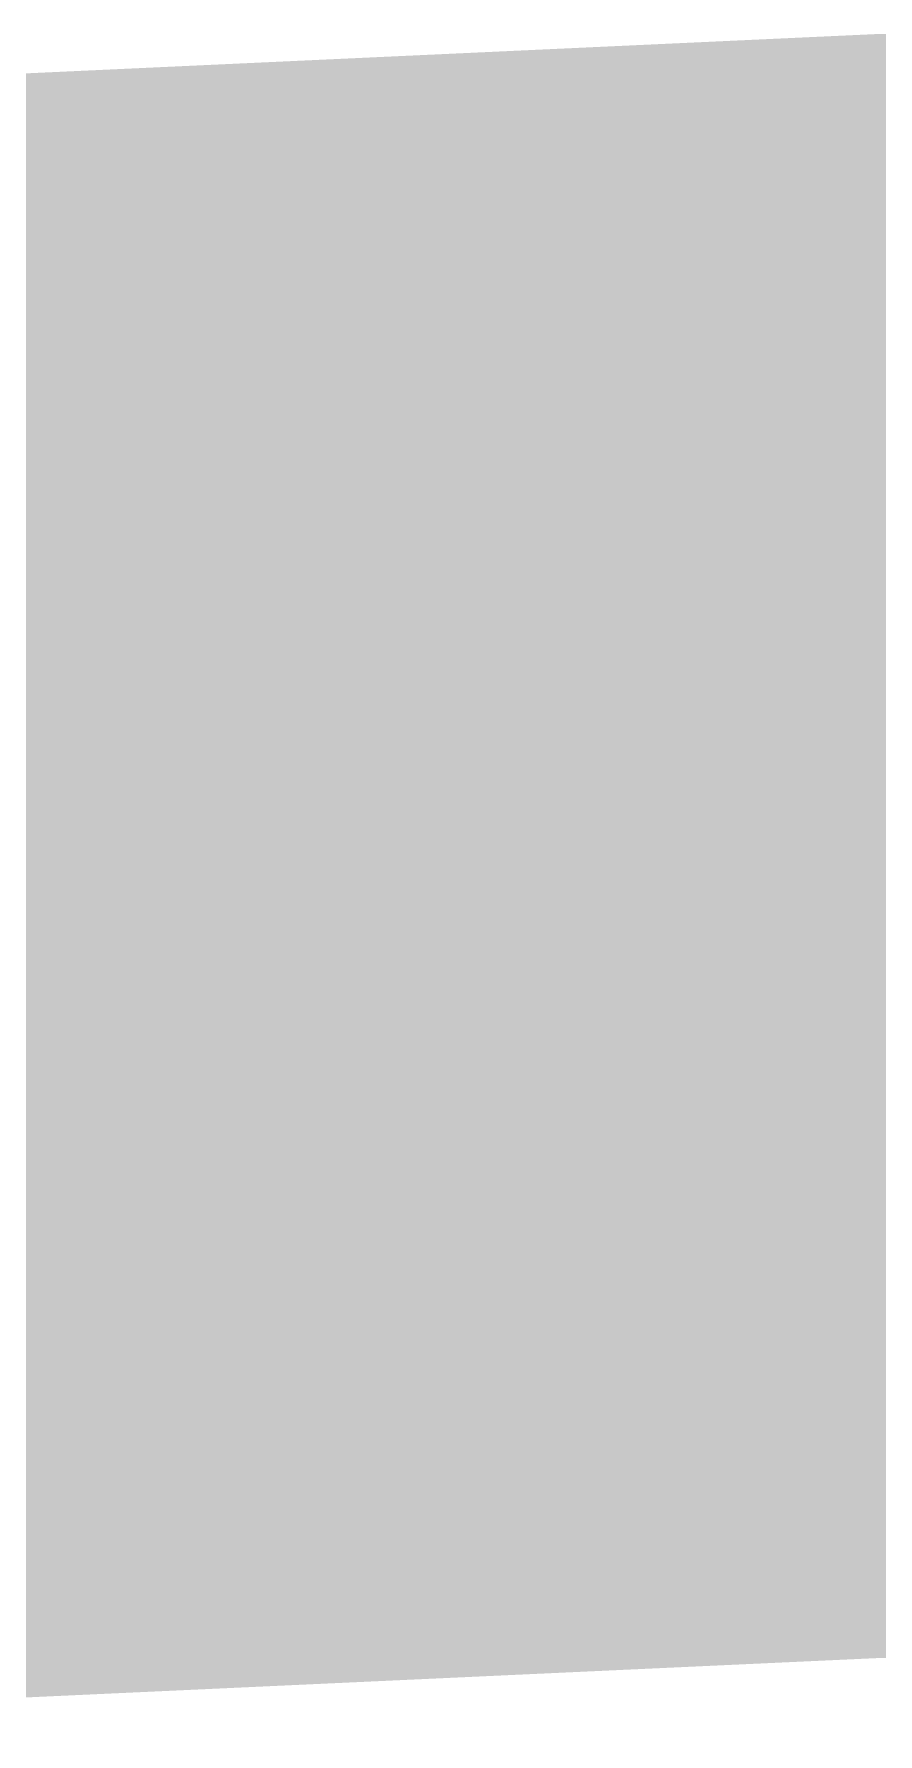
# Model space of a CAD drawing. Extents: x 43 to 178, y 42 to 123.
# Drawn here: x 45.1523 to 45.2183, y 65.1907 to 65.3237 of the extents above; entities that cross this region are included whole.
import ezdxf

# ---------------------------------------------------------------- set-up
doc = ezdxf.new("R2010")
doc.units = 0
doc.header["$MEASUREMENT"] = 0
doc.layers.add('MECHANICAL4', color=56, linetype='CONTINUOUS')

msp = doc.modelspace()

# ---------------------------------------------------------------- linework, layer by layer
at = {"layer": 'MECHANICAL4'}
for points, const_width in [([(43.218296, 63.260171, -0.414214), (45.218299, 65.260174)], 0.127), ([(43.218296, 63.260171, -0.414214), (45.218299, 65.260174)], 0.127), ([(43.218296, 63.260171, -0.414214), (45.218299, 65.260174)], 0.127), ([(43.218296, 63.260171, -0.414214), (45.218299, 65.260174)], 0.127), ([(43.218296, 63.260171, -0.414214), (45.218299, 65.260174)], 0.127), ([(43.218296, 63.260171, -0.414214), (45.218299, 65.260174)], 0.127), ([(43.218296, 63.260171, -0.414214), (45.218299, 65.260174)], 0.127), ([(43.218296, 63.260171, -0.414214), (45.218299, 65.260174)], 0.127), ([(43.218296, 63.260171, -0.414214), (45.218299, 65.260174)], 0.127), ([(45.186549, 65.260174, -1), (45.250049, 65.260174)], 0.0635), ([(45.186549, 65.260174, -1), (45.250049, 65.260174)], 0.0635), ([(45.186549, 65.260174, -1), (45.250049, 65.260174)], 0.0635), ([(45.186549, 65.260174, -1), (45.250049, 65.260174)], 0.0635), ([(45.186549, 65.260174, -1), (45.250049, 65.260174)], 0.0635), ([(45.186549, 65.260174, -1), (45.250049, 65.260174)], 0.0635), ([(45.186549, 65.260174, -1), (45.250049, 65.260174)], 0.0635), ([(45.186549, 65.260174, -1), (45.250049, 65.260174)], 0.0635), ([(45.186549, 65.260174, -1), (45.250049, 65.260174)], 0.0635), ([(45.186549, 65.260174, -1), (45.250049, 65.260174)], 0.0635), ([(45.186549, 65.260174, -1), (45.250049, 65.260174)], 0.0635), ([(45.186549, 65.260174, -1), (45.250049, 65.260174)], 0.0635), ([(45.186549, 65.260174, -1), (45.250049, 65.260174)], 0.0635), ([(45.186549, 65.260174, -1), (45.250049, 65.260174)], 0.0635), ([(45.186549, 65.260174, -1), (45.250049, 65.260174)], 0.0635), ([(45.186549, 65.260174, -1), (45.250049, 65.260174)], 0.0635), ([(45.186549, 65.260174, -1), (45.250049, 65.260174)], 0.0635), ([(45.186549, 65.260174, -1), (45.250049, 65.260174)], 0.0635), ([(45.186549, 65.260174, -1), (45.250049, 65.260174)], 0.0635), ([(45.186549, 65.260174, -1), (45.250049, 65.260174)], 0.0635), ([(45.186549, 65.260174, -1), (45.250049, 65.260174)], 0.0635), ([(45.186549, 65.260174, -1), (45.250049, 65.260174)], 0.0635), ([(45.186549, 65.260174, -1), (45.250049, 65.260174)], 0.0635), ([(45.186549, 65.260174, -1), (45.250049, 65.260174)], 0.0635), ([(45.186549, 65.260174, -1), (45.250049, 65.260174)], 0.0635), ([(45.186549, 65.260174, -1), (45.250049, 65.260174)], 0.0635), ([(45.186549, 65.260174, -1), (45.250049, 65.260174)], 0.0635), ([(45.186549, 65.260174, -1), (45.250049, 65.260174)], 0.0635), ([(45.186549, 65.260174, -1), (45.250049, 65.260174)], 0.0635), ([(45.186549, 65.260174, -1), (45.250049, 65.260174)], 0.0635), ([(45.186549, 65.260174, -1), (45.250049, 65.260174)], 0.0635), ([(45.186549, 65.260174, -1), (45.250049, 65.260174)], 0.0635), ([(45.186549, 65.260174, -1), (45.250049, 65.260174)], 0.0635), ([(45.186549, 65.260174, -1), (45.250049, 65.260174)], 0.0635), ([(45.186549, 65.260174, -1), (45.250049, 65.260174)], 0.0635), ([(45.186549, 65.260174, -1), (45.250049, 65.260174)], 0.0635), ([(45.186549, 65.260174, -1), (45.250049, 65.260174)], 0.0635), ([(45.186549, 65.260174, -1), (45.250049, 65.260174)], 0.0635), ([(45.186549, 65.260174, -1), (45.250049, 65.260174)], 0.0635), ([(45.186549, 65.260174, -1), (45.250049, 65.260174)], 0.0635), ([(45.186549, 65.260174, -1), (45.250049, 65.260174)], 0.0635), ([(45.186549, 65.260174, -1), (45.250049, 65.260174)], 0.0635), ([(45.186549, 65.260174, -1), (45.250049, 65.260174)], 0.0635), ([(45.186549, 65.260174, -1), (45.250049, 65.260174)], 0.0635), ([(45.186549, 65.260174, -1), (45.250049, 65.260174)], 0.0635), ([(45.186549, 65.260174, -1), (45.250049, 65.260174)], 0.0635), ([(45.186549, 65.260174, -1), (45.250049, 65.260174)], 0.0635), ([(45.186549, 65.260174, -1), (45.250049, 65.260174)], 0.0635), ([(45.186549, 65.260174, -1), (45.250049, 65.260174)], 0.0635), ([(45.186549, 65.260174, -1), (45.250049, 65.260174)], 0.0635), ([(45.186549, 65.260174, -1), (45.250049, 65.260174)], 0.0635), ([(45.186549, 65.260174, -1), (45.250049, 65.260174)], 0.0635), ([(45.186549, 65.260174, -1), (45.250049, 65.260174)], 0.0635), ([(45.186549, 65.260174, -1), (45.250049, 65.260174)], 0.0635), ([(45.170674, 65.260174, -1), (45.202424, 65.260174)], 0.03175), ([(45.170674, 65.260174, -1), (45.202424, 65.260174)], 0.03175), ([(45.250049, 65.260174, -1), (45.186549, 65.260174)], 0.0635), ([(45.170674, 65.260174, -1), (45.202424, 65.260174)], 0.03175), ([(45.170674, 65.260174, -1), (45.202424, 65.260174)], 0.03175), ([(45.250049, 65.260174, -1), (45.186549, 65.260174)], 0.0635), ([(45.170674, 65.260174, -1), (45.202424, 65.260174)], 0.03175), ([(45.170674, 65.260174, -1), (45.202424, 65.260174)], 0.03175), ([(45.250049, 65.260174, -1), (45.186549, 65.260174)], 0.0635), ([(45.250049, 65.260174, -1), (45.186549, 65.260174)], 0.0635), ([(45.170674, 65.260174, -1), (45.202424, 65.260174)], 0.03175), ([(45.170674, 65.260174, -1), (45.202424, 65.260174)], 0.03175), ([(45.250049, 65.260174, -1), (45.186549, 65.260174)], 0.0635), ([(45.170674, 65.260174, -1), (45.202424, 65.260174)], 0.03175), ([(45.170674, 65.260174, -1), (45.202424, 65.260174)], 0.03175), ([(45.250049, 65.260174, -1), (45.186549, 65.260174)], 0.0635), ([(45.170674, 65.260174, -1), (45.202424, 65.260174)], 0.03175), ([(45.170674, 65.260174, -1), (45.202424, 65.260174)], 0.03175), ([(45.250049, 65.260174, -1), (45.186549, 65.260174)], 0.0635), ([(45.170674, 65.260174, -1), (45.202424, 65.260174)], 0.03175), ([(45.170674, 65.260174, -1), (45.202424, 65.260174)], 0.03175), ([(45.250049, 65.260174, -1), (45.186549, 65.260174)], 0.0635), ([(45.250049, 65.260174, -1), (45.186549, 65.260174)], 0.0635), ([(45.170674, 65.260174, -1), (45.202424, 65.260174)], 0.03175), ([(45.170674, 65.260174, -1), (45.202424, 65.260174)], 0.03175), ([(45.250049, 65.260174, -1), (45.186549, 65.260174)], 0.0635), ([(45.170674, 65.260174, -1), (45.202424, 65.260174)], 0.03175), ([(45.170674, 65.260174, -1), (45.202424, 65.260174)], 0.03175), ([(45.250049, 65.260174, -1), (45.186549, 65.260174)], 0.0635), ([(45.170674, 65.260174, -1), (45.202424, 65.260174)], 0.03175), ([(45.170674, 65.260174, -1), (45.202424, 65.260174)], 0.03175), ([(45.250049, 65.260174, -1), (45.186549, 65.260174)], 0.0635), ([(45.170674, 65.260174, -1), (45.202424, 65.260174)], 0.03175), ([(45.170674, 65.260174, -1), (45.202424, 65.260174)], 0.03175), ([(45.250049, 65.260174, -1), (45.186549, 65.260174)], 0.0635), ([(45.250049, 65.260174, -1), (45.186549, 65.260174)], 0.0635), ([(45.170674, 65.260174, -1), (45.202424, 65.260174)], 0.03175), ([(45.170674, 65.260174, -1), (45.202424, 65.260174)], 0.03175), ([(45.250049, 65.260174, -1), (45.186549, 65.260174)], 0.0635), ([(45.250049, 65.260174, -1), (45.186549, 65.260174)], 0.0635), ([(45.250049, 65.260174, -1), (45.186549, 65.260174)], 0.0635), ([(45.250049, 65.260174, -1), (45.186549, 65.260174)], 0.0635), ([(45.170674, 65.260174, -1), (45.202424, 65.260174)], 0.03175), ([(45.170674, 65.260174, -1), (45.202424, 65.260174)], 0.03175), ([(45.250049, 65.260174, -1), (45.186549, 65.260174)], 0.0635), ([(45.170674, 65.260174, -1), (45.202424, 65.260174)], 0.03175), ([(45.170674, 65.260174, -1), (45.202424, 65.260174)], 0.03175), ([(45.250049, 65.260174, -1), (45.186549, 65.260174)], 0.0635), ([(45.170674, 65.260174, -1), (45.202424, 65.260174)], 0.03175), ([(45.170674, 65.260174, -1), (45.202424, 65.260174)], 0.03175), ([(45.250049, 65.260174, -1), (45.186549, 65.260174)], 0.0635), ([(45.250049, 65.260174, -1), (45.186549, 65.260174)], 0.0635), ([(45.170674, 65.260174, -1), (45.202424, 65.260174)], 0.03175), ([(45.170674, 65.260174, -1), (45.202424, 65.260174)], 0.03175), ([(45.250049, 65.260174, -1), (45.186549, 65.260174)], 0.0635), ([(45.170674, 65.260174, -1), (45.202424, 65.260174)], 0.03175), ([(45.170674, 65.260174, -1), (45.202424, 65.260174)], 0.03175), ([(45.250049, 65.260174, -1), (45.186549, 65.260174)], 0.0635), ([(45.170674, 65.260174, -1), (45.202424, 65.260174)], 0.03175), ([(45.170674, 65.260174, -1), (45.202424, 65.260174)], 0.03175), ([(45.250049, 65.260174, -1), (45.186549, 65.260174)], 0.0635), ([(45.170674, 65.260174, -1), (45.202424, 65.260174)], 0.03175), ([(45.170674, 65.260174, -1), (45.202424, 65.260174)], 0.03175), ([(45.250049, 65.260174, -1), (45.186549, 65.260174)], 0.0635), ([(45.250049, 65.260174, -1), (45.186549, 65.260174)], 0.0635), ([(45.170674, 65.260174, -1), (45.202424, 65.260174)], 0.03175), ([(45.170674, 65.260174, -1), (45.202424, 65.260174)], 0.03175), ([(45.250049, 65.260174, -1), (45.186549, 65.260174)], 0.0635), ([(45.170674, 65.260174, -1), (45.202424, 65.260174)], 0.03175), ([(45.170674, 65.260174, -1), (45.202424, 65.260174)], 0.03175), ([(45.250049, 65.260174, -1), (45.186549, 65.260174)], 0.0635), ([(45.170674, 65.260174, -1), (45.202424, 65.260174)], 0.03175), ([(45.170674, 65.260174, -1), (45.202424, 65.260174)], 0.03175), ([(45.250049, 65.260174, -1), (45.186549, 65.260174)], 0.0635), ([(45.170674, 65.260174, -1), (45.202424, 65.260174)], 0.03175), ([(45.170674, 65.260174, -1), (45.202424, 65.260174)], 0.03175), ([(45.250049, 65.260174, -1), (45.186549, 65.260174)], 0.0635), ([(45.250049, 65.260174, -1), (45.186549, 65.260174)], 0.0635), ([(45.170674, 65.260174, -1), (45.202424, 65.260174)], 0.03175), ([(45.170674, 65.260174, -1), (45.202424, 65.260174)], 0.03175), ([(45.250049, 65.260174, -1), (45.186549, 65.260174)], 0.0635), ([(45.250049, 65.260174, -1), (45.186549, 65.260174)], 0.0635), ([(45.250049, 65.260174, -1), (45.186549, 65.260174)], 0.0635), ([(45.250049, 65.260174, -1), (45.186549, 65.260174)], 0.0635), ([(45.170674, 65.260174, -1), (45.202424, 65.260174)], 0.03175), ([(45.170674, 65.260174, -1), (45.202424, 65.260174)], 0.03175), ([(45.250049, 65.260174, -1), (45.186549, 65.260174)], 0.0635), ([(45.170674, 65.260174, -1), (45.202424, 65.260174)], 0.03175), ([(45.170674, 65.260174, -1), (45.202424, 65.260174)], 0.03175), ([(45.250049, 65.260174, -1), (45.186549, 65.260174)], 0.0635), ([(45.170674, 65.260174, -1), (45.202424, 65.260174)], 0.03175), ([(45.170674, 65.260174, -1), (45.202424, 65.260174)], 0.03175), ([(45.250049, 65.260174, -1), (45.186549, 65.260174)], 0.0635), ([(45.250049, 65.260174, -1), (45.186549, 65.260174)], 0.0635), ([(45.170674, 65.260174, -1), (45.202424, 65.260174)], 0.03175), ([(45.170674, 65.260174, -1), (45.202424, 65.260174)], 0.03175), ([(45.250049, 65.260174, -1), (45.186549, 65.260174)], 0.0635), ([(45.170674, 65.260174, -1), (45.202424, 65.260174)], 0.03175), ([(45.170674, 65.260174, -1), (45.202424, 65.260174)], 0.03175), ([(45.250049, 65.260174, -1), (45.186549, 65.260174)], 0.0635), ([(45.170674, 65.260174, -1), (45.202424, 65.260174)], 0.03175), ([(45.170674, 65.260174, -1), (45.202424, 65.260174)], 0.03175), ([(45.250049, 65.260174, -1), (45.186549, 65.260174)], 0.0635), ([(45.170674, 65.260174, -1), (45.202424, 65.260174)], 0.03175), ([(45.170674, 65.260174, -1), (45.202424, 65.260174)], 0.03175), ([(45.250049, 65.260174, -1), (45.186549, 65.260174)], 0.0635), ([(45.250049, 65.260174, -1), (45.186549, 65.260174)], 0.0635), ([(45.170674, 65.260174, -1), (45.202424, 65.260174)], 0.03175), ([(45.170674, 65.260174, -1), (45.202424, 65.260174)], 0.03175), ([(45.250049, 65.260174, -1), (45.186549, 65.260174)], 0.0635), ([(45.170674, 65.260174, -1), (45.202424, 65.260174)], 0.03175), ([(45.170674, 65.260174, -1), (45.202424, 65.260174)], 0.03175), ([(45.250049, 65.260174, -1), (45.186549, 65.260174)], 0.0635), ([(45.170674, 65.260174, -1), (45.202424, 65.260174)], 0.03175), ([(45.170674, 65.260174, -1), (45.202424, 65.260174)], 0.03175), ([(45.250049, 65.260174, -1), (45.186549, 65.260174)], 0.0635), ([(45.170674, 65.260174, -1), (45.202424, 65.260174)], 0.03175), ([(45.170674, 65.260174, -1), (45.202424, 65.260174)], 0.03175), ([(45.250049, 65.260174, -1), (45.186549, 65.260174)], 0.0635), ([(45.250049, 65.260174, -1), (45.186549, 65.260174)], 0.0635), ([(45.170674, 65.260174, -1), (45.202424, 65.260174)], 0.03175), ([(45.170674, 65.260174, -1), (45.202424, 65.260174)], 0.03175), ([(45.250049, 65.260174, -1), (45.186549, 65.260174)], 0.0635), ([(45.250049, 65.260174, -1), (45.186549, 65.260174)], 0.0635), ([(45.250049, 65.260174, -1), (45.186549, 65.260174)], 0.0635), ([(45.250049, 65.260174, -1), (45.186549, 65.260174)], 0.0635), ([(45.202424, 65.260174, -1), (45.170674, 65.260174)], 0.03175), ([(45.202424, 65.260174, -1), (45.170674, 65.260174)], 0.03175), ([(45.202424, 65.260174, -1), (45.170674, 65.260174)], 0.03175), ([(45.202424, 65.260174, -1), (45.170674, 65.260174)], 0.03175), ([(45.202424, 65.260174, -1), (45.170674, 65.260174)], 0.03175), ([(45.202424, 65.260174, -1), (45.170674, 65.260174)], 0.03175), ([(45.202424, 65.260174, -1), (45.170674, 65.260174)], 0.03175), ([(45.202424, 65.260174, -1), (45.170674, 65.260174)], 0.03175), ([(45.202424, 65.260174, -1), (45.170674, 65.260174)], 0.03175), ([(45.202424, 65.260174, -1), (45.170674, 65.260174)], 0.03175), ([(45.202424, 65.260174, -1), (45.170674, 65.260174)], 0.03175), ([(45.202424, 65.260174, -1), (45.170674, 65.260174)], 0.03175), ([(45.202424, 65.260174, -1), (45.170674, 65.260174)], 0.03175), ([(45.202424, 65.260174, -1), (45.170674, 65.260174)], 0.03175), ([(45.202424, 65.260174, -1), (45.170674, 65.260174)], 0.03175), ([(45.202424, 65.260174, -1), (45.170674, 65.260174)], 0.03175), ([(45.202424, 65.260174, -1), (45.170674, 65.260174)], 0.03175), ([(45.202424, 65.260174, -1), (45.170674, 65.260174)], 0.03175), ([(45.202424, 65.260174, -1), (45.170674, 65.260174)], 0.03175), ([(45.202424, 65.260174, -1), (45.170674, 65.260174)], 0.03175), ([(45.202424, 65.260174, -1), (45.170674, 65.260174)], 0.03175), ([(45.202424, 65.260174, -1), (45.170674, 65.260174)], 0.03175), ([(45.202424, 65.260174, -1), (45.170674, 65.260174)], 0.03175), ([(45.202424, 65.260174, -1), (45.170674, 65.260174)], 0.03175), ([(45.202424, 65.260174, -1), (45.170674, 65.260174)], 0.03175), ([(45.202424, 65.260174, -1), (45.170674, 65.260174)], 0.03175), ([(45.202424, 65.260174, -1), (45.170674, 65.260174)], 0.03175), ([(45.202424, 65.260174, -1), (45.170674, 65.260174)], 0.03175), ([(45.202424, 65.260174, -1), (45.170674, 65.260174)], 0.03175), ([(45.202424, 65.260174, -1), (45.170674, 65.260174)], 0.03175), ([(45.202424, 65.260174, -1), (45.170674, 65.260174)], 0.03175), ([(45.202424, 65.260174, -1), (45.170674, 65.260174)], 0.03175), ([(45.202424, 65.260174, -1), (45.170674, 65.260174)], 0.03175), ([(45.202424, 65.260174, -1), (45.170674, 65.260174)], 0.03175), ([(45.202424, 65.260174, -1), (45.170674, 65.260174)], 0.03175), ([(45.202424, 65.260174, -1), (45.170674, 65.260174)], 0.03175), ([(45.202424, 65.260174, -1), (45.170674, 65.260174)], 0.03175), ([(45.202424, 65.260174, -1), (45.170674, 65.260174)], 0.03175), ([(45.202424, 65.260174, -1), (45.170674, 65.260174)], 0.03175), ([(45.202424, 65.260174, -1), (45.170674, 65.260174)], 0.03175), ([(45.202424, 65.260174, -1), (45.170674, 65.260174)], 0.03175), ([(45.202424, 65.260174, -1), (45.170674, 65.260174)], 0.03175), ([(45.202424, 65.260174, -1), (45.170674, 65.260174)], 0.03175), ([(45.202424, 65.260174, -1), (45.170674, 65.260174)], 0.03175), ([(45.202424, 65.260174, -1), (45.170674, 65.260174)], 0.03175), ([(45.202424, 65.260174, -1), (45.170674, 65.260174)], 0.03175), ([(45.202424, 65.260174, -1), (45.170674, 65.260174)], 0.03175), ([(45.202424, 65.260174, -1), (45.170674, 65.260174)], 0.03175), ([(45.202424, 65.260174, -1), (45.170674, 65.260174)], 0.03175), ([(45.202424, 65.260174, -1), (45.170674, 65.260174)], 0.03175), ([(45.202424, 65.260174, -1), (45.170674, 65.260174)], 0.03175), ([(45.202424, 65.260174, -1), (45.170674, 65.260174)], 0.03175), ([(45.202424, 65.260174, -1), (45.170674, 65.260174)], 0.03175), ([(45.202424, 65.260174, -1), (45.170674, 65.260174)], 0.03175), ([(45.202424, 65.260174, -1), (45.170674, 65.260174)], 0.03175), ([(45.202424, 65.260174, -1), (45.170674, 65.260174)], 0.03175), ([(45.202424, 65.260174, -1), (45.170674, 65.260174)], 0.03175), ([(45.202424, 65.260174, -1), (45.170674, 65.260174)], 0.03175), ([(45.202424, 65.260174, -1), (45.170674, 65.260174)], 0.03175), ([(45.202424, 65.260174, -1), (45.170674, 65.260174)], 0.03175), ([(45.202424, 65.260174, -1), (45.170674, 65.260174)], 0.03175), ([(45.202424, 65.260174, -1), (45.170674, 65.260174)], 0.03175), ([(45.202424, 65.260174, -1), (45.170674, 65.260174)], 0.03175), ([(45.202424, 65.260174, -1), (45.170674, 65.260174)], 0.03175), ([(45.202424, 65.260174, -1), (45.170674, 65.260174)], 0.03175), ([(45.202424, 65.260174, -1), (45.170674, 65.260174)], 0.03175), ([(45.202424, 65.260174, -1), (45.170674, 65.260174)], 0.03175), ([(45.202424, 65.260174, -1), (45.170674, 65.260174)], 0.03175), ([(45.202424, 65.260174, -1), (45.170674, 65.260174)], 0.03175), ([(45.202424, 65.260174, -1), (45.170674, 65.260174)], 0.03175), ([(45.202424, 65.260174, -1), (45.170674, 65.260174)], 0.03175), ([(45.202424, 65.260174, -1), (45.170674, 65.260174)], 0.03175)]:
    msp.add_lwpolyline(points, format="xyb", dxfattribs=dict(at, const_width=const_width))
at = {"layer": 'MECHANICAL4', "const_width": 0.127}
msp.add_lwpolyline([(45.218299, 65.260174), (71.218356, 65.260174)], dxfattribs=at)
msp.add_lwpolyline([(45.218299, 65.260174), (71.218356, 65.260174)], dxfattribs=at)
msp.add_lwpolyline([(45.218299, 65.260174), (71.218356, 65.260174)], dxfattribs=at)
msp.add_lwpolyline([(45.218299, 65.260174), (71.218356, 65.260174)], dxfattribs=at)
msp.add_lwpolyline([(45.218299, 65.260174), (71.218356, 65.260174)], dxfattribs=at)
msp.add_lwpolyline([(45.218299, 65.260174), (71.218356, 65.260174)], dxfattribs=at)
msp.add_lwpolyline([(45.218299, 65.260174), (71.218356, 65.260174)], dxfattribs=at)
msp.add_lwpolyline([(45.218299, 65.260174), (71.218356, 65.260174)], dxfattribs=at)
msp.add_lwpolyline([(45.218299, 65.260174), (71.218356, 65.260174)], dxfattribs=at)
at = {"layer": 'MECHANICAL4'}
for points, const_width in [([(45.186549, 65.260174, 1), (45.250049, 65.260174, 1)], 0.0635), ([(45.186549, 65.260174, 1), (45.250049, 65.260174, 1)], 0.0635), ([(45.186549, 65.260174, 1), (45.250049, 65.260174, 1)], 0.0635), ([(45.186549, 65.260174, 1), (45.250049, 65.260174, 1)], 0.0635), ([(45.186549, 65.260174, 1), (45.250049, 65.260174, 1)], 0.0635), ([(45.186549, 65.260174, 1), (45.250049, 65.260174, 1)], 0.0635), ([(45.186549, 65.260174, 1), (45.250049, 65.260174, 1)], 0.0635), ([(45.186549, 65.260174, 1), (45.250049, 65.260174, 1)], 0.0635), ([(45.186549, 65.260174, 1), (45.250049, 65.260174, 1)], 0.0635), ([(45.186549, 65.260174, 1), (45.250049, 65.260174, 1)], 0.0635), ([(45.186549, 65.260174, 1), (45.250049, 65.260174, 1)], 0.0635), ([(45.186549, 65.260174, 1), (45.250049, 65.260174, 1)], 0.0635), ([(45.186549, 65.260174, 1), (45.250049, 65.260174, 1)], 0.0635), ([(45.186549, 65.260174, 1), (45.250049, 65.260174, 1)], 0.0635), ([(45.186549, 65.260174, 1), (45.250049, 65.260174, 1)], 0.0635), ([(45.186549, 65.260174, 1), (45.250049, 65.260174, 1)], 0.0635), ([(45.186549, 65.260174, 1), (45.250049, 65.260174, 1)], 0.0635), ([(45.186549, 65.260174, 1), (45.250049, 65.260174, 1)], 0.0635), ([(45.170674, 65.260174, 1), (45.202424, 65.260174, 1)], 0.03175), ([(45.170674, 65.260174, 1), (45.202424, 65.260174, 1)], 0.03175), ([(45.170674, 65.260174, 1), (45.202424, 65.260174, 1)], 0.03175), ([(45.170674, 65.260174, 1), (45.202424, 65.260174, 1)], 0.03175), ([(45.170674, 65.260174, 1), (45.202424, 65.260174, 1)], 0.03175), ([(45.170674, 65.260174, 1), (45.202424, 65.260174, 1)], 0.03175), ([(45.170674, 65.260174, 1), (45.202424, 65.260174, 1)], 0.03175), ([(45.170674, 65.260174, 1), (45.202424, 65.260174, 1)], 0.03175), ([(45.170674, 65.260174, 1), (45.202424, 65.260174, 1)], 0.03175), ([(45.170674, 65.260174, 1), (45.202424, 65.260174, 1)], 0.03175), ([(45.170674, 65.260174, 1), (45.202424, 65.260174, 1)], 0.03175), ([(45.170674, 65.260174, 1), (45.202424, 65.260174, 1)], 0.03175), ([(45.170674, 65.260174, 1), (45.202424, 65.260174, 1)], 0.03175), ([(45.170674, 65.260174, 1), (45.202424, 65.260174, 1)], 0.03175), ([(45.170674, 65.260174, 1), (45.202424, 65.260174, 1)], 0.03175), ([(45.170674, 65.260174, 1), (45.202424, 65.260174, 1)], 0.03175), ([(45.170674, 65.260174, 1), (45.202424, 65.260174, 1)], 0.03175), ([(45.170674, 65.260174, 1), (45.202424, 65.260174, 1)], 0.03175), ([(45.170674, 65.260174, 1), (45.202424, 65.260174, 1)], 0.03175), ([(45.170674, 65.260174, 1), (45.202424, 65.260174, 1)], 0.03175), ([(45.170674, 65.260174, 1), (45.202424, 65.260174, 1)], 0.03175), ([(45.170674, 65.260174, 1), (45.202424, 65.260174, 1)], 0.03175), ([(45.170674, 65.260174, 1), (45.202424, 65.260174, 1)], 0.03175), ([(45.170674, 65.260174, 1), (45.202424, 65.260174, 1)], 0.03175), ([(45.170674, 65.260174, 1), (45.202424, 65.260174, 1)], 0.03175), ([(45.170674, 65.260174, 1), (45.202424, 65.260174, 1)], 0.03175), ([(45.170674, 65.260174, 1), (45.202424, 65.260174, 1)], 0.03175), ([(45.170674, 65.260174, 1), (45.202424, 65.260174, 1)], 0.03175), ([(45.170674, 65.260174, 1), (45.202424, 65.260174, 1)], 0.03175), ([(45.170674, 65.260174, 1), (45.202424, 65.260174, 1)], 0.03175), ([(45.170674, 65.260174, 1), (45.202424, 65.260174, 1)], 0.03175), ([(45.170674, 65.260174, 1), (45.202424, 65.260174, 1)], 0.03175), ([(45.170674, 65.260174, 1), (45.202424, 65.260174, 1)], 0.03175), ([(45.170674, 65.260174, 1), (45.202424, 65.260174, 1)], 0.03175), ([(45.170674, 65.260174, 1), (45.202424, 65.260174, 1)], 0.03175), ([(45.170674, 65.260174, 1), (45.202424, 65.260174, 1)], 0.03175), ([(45.170674, 65.260174, 1), (45.202424, 65.260174, 1)], 0.03175), ([(45.170674, 65.260174, 1), (45.202424, 65.260174, 1)], 0.03175), ([(45.170674, 65.260174, 1), (45.202424, 65.260174, 1)], 0.03175), ([(45.170674, 65.260174, 1), (45.202424, 65.260174, 1)], 0.03175), ([(45.170674, 65.260174, 1), (45.202424, 65.260174, 1)], 0.03175), ([(45.170674, 65.260174, 1), (45.202424, 65.260174, 1)], 0.03175), ([(45.170674, 65.260174, 1), (45.202424, 65.260174, 1)], 0.03175), ([(45.170674, 65.260174, 1), (45.202424, 65.260174, 1)], 0.03175), ([(45.170674, 65.260174, 1), (45.202424, 65.260174, 1)], 0.03175), ([(45.170674, 65.260174, 1), (45.202424, 65.260174, 1)], 0.03175), ([(45.170674, 65.260174, 1), (45.202424, 65.260174, 1)], 0.03175), ([(45.170674, 65.260174, 1), (45.202424, 65.260174, 1)], 0.03175), ([(45.170674, 65.260174, 1), (45.202424, 65.260174, 1)], 0.03175), ([(45.170674, 65.260174, 1), (45.202424, 65.260174, 1)], 0.03175), ([(45.170674, 65.260174, 1), (45.202424, 65.260174, 1)], 0.03175), ([(45.170674, 65.260174, 1), (45.202424, 65.260174, 1)], 0.03175), ([(45.170674, 65.260174, 1), (45.202424, 65.260174, 1)], 0.03175), ([(45.170674, 65.260174, 1), (45.202424, 65.260174, 1)], 0.03175), ([(45.170674, 65.260174, 1), (45.202424, 65.260174, 1)], 0.03175), ([(45.170674, 65.260174, 1), (45.202424, 65.260174, 1)], 0.03175), ([(45.170674, 65.260174, 1), (45.202424, 65.260174, 1)], 0.03175), ([(45.170674, 65.260174, 1), (45.202424, 65.260174, 1)], 0.03175), ([(45.170674, 65.260174, 1), (45.202424, 65.260174, 1)], 0.03175), ([(45.170674, 65.260174, 1), (45.202424, 65.260174, 1)], 0.03175), ([(45.170674, 65.260174, 1), (45.202424, 65.260174, 1)], 0.03175), ([(45.170674, 65.260174, 1), (45.202424, 65.260174, 1)], 0.03175), ([(45.170674, 65.260174, 1), (45.202424, 65.260174, 1)], 0.03175), ([(45.170674, 65.260174, 1), (45.202424, 65.260174, 1)], 0.03175), ([(45.170674, 65.260174, 1), (45.202424, 65.260174, 1)], 0.03175), ([(45.170674, 65.260174, 1), (45.202424, 65.260174, 1)], 0.03175), ([(45.170674, 65.260174, 1), (45.202424, 65.260174, 1)], 0.03175), ([(45.170674, 65.260174, 1), (45.202424, 65.260174, 1)], 0.03175), ([(45.170674, 65.260174, 1), (45.202424, 65.260174, 1)], 0.03175), ([(45.170674, 65.260174, 1), (45.202424, 65.260174, 1)], 0.03175), ([(45.170674, 65.260174, 1), (45.202424, 65.260174, 1)], 0.03175), ([(45.170674, 65.260174, 1), (45.202424, 65.260174, 1)], 0.03175), ([(45.170674, 65.260174, 1), (45.202424, 65.260174, 1)], 0.03175), ([(45.170674, 65.260174, 1), (45.202424, 65.260174, 1)], 0.03175), ([(45.170674, 65.260174, 1), (45.202424, 65.260174, 1)], 0.03175), ([(45.170674, 65.260174, 1), (45.202424, 65.260174, 1)], 0.03175), ([(45.170674, 65.260174, 1), (45.202424, 65.260174, 1)], 0.03175), ([(45.170674, 65.260174, 1), (45.202424, 65.260174, 1)], 0.03175), ([(45.170674, 65.260174, 1), (45.202424, 65.260174, 1)], 0.03175), ([(45.170674, 65.260174, 1), (45.202424, 65.260174, 1)], 0.03175), ([(45.170674, 65.260174, 1), (45.202424, 65.260174, 1)], 0.03175), ([(45.170674, 65.260174, 1), (45.202424, 65.260174, 1)], 0.03175), ([(45.170674, 65.260174, 1), (45.202424, 65.260174, 1)], 0.03175), ([(45.170674, 65.260174, 1), (45.202424, 65.260174, 1)], 0.03175), ([(45.170674, 65.260174, 1), (45.202424, 65.260174, 1)], 0.03175), ([(45.170674, 65.260174, 1), (45.202424, 65.260174, 1)], 0.03175), ([(45.170674, 65.260174, 1), (45.202424, 65.260174, 1)], 0.03175), ([(45.170674, 65.260174, 1), (45.202424, 65.260174, 1)], 0.03175), ([(45.170674, 65.260174, 1), (45.202424, 65.260174, 1)], 0.03175), ([(45.170674, 65.260174, 1), (45.202424, 65.260174, 1)], 0.03175), ([(45.170674, 65.260174, 1), (45.202424, 65.260174, 1)], 0.03175), ([(45.170674, 65.260174, 1), (45.202424, 65.260174, 1)], 0.03175), ([(45.170674, 65.260174, 1), (45.202424, 65.260174, 1)], 0.03175), ([(45.170674, 65.260174, 1), (45.202424, 65.260174, 1)], 0.03175), ([(45.170674, 65.260174, 1), (45.202424, 65.260174, 1)], 0.03175), ([(45.170674, 65.260174, 1), (45.202424, 65.260174, 1)], 0.03175), ([(45.170674, 65.260174, 1), (45.202424, 65.260174, 1)], 0.03175), ([(45.170674, 65.260174, 1), (45.202424, 65.260174, 1)], 0.03175), ([(45.170674, 65.260174, 1), (45.202424, 65.260174, 1)], 0.03175), ([(45.170674, 65.260174, 1), (45.202424, 65.260174, 1)], 0.03175), ([(45.170674, 65.260174, 1), (45.202424, 65.260174, 1)], 0.03175), ([(45.170674, 65.260174, 1), (45.202424, 65.260174, 1)], 0.03175), ([(45.170674, 65.260174, 1), (45.202424, 65.260174, 1)], 0.03175), ([(45.170674, 65.260174, 1), (45.202424, 65.260174, 1)], 0.03175), ([(45.170674, 65.260174, 1), (45.202424, 65.260174, 1)], 0.03175), ([(45.170674, 65.260174, 1), (45.202424, 65.260174, 1)], 0.03175), ([(45.170674, 65.260174, 1), (45.202424, 65.260174, 1)], 0.03175), ([(45.170674, 65.260174, 1), (45.202424, 65.260174, 1)], 0.03175), ([(45.162737, 65.260174, 1), (45.178612, 65.260174, 1)], 0.015875), ([(45.162737, 65.260174, 1), (45.178612, 65.260174, 1)], 0.015875), ([(45.162737, 65.260174, 1), (45.178612, 65.260174, 1)], 0.015875), ([(45.162737, 65.260174, 1), (45.178612, 65.260174, 1)], 0.015875), ([(45.162737, 65.260174, 1), (45.178612, 65.260174, 1)], 0.015875), ([(45.162737, 65.260174, 1), (45.178612, 65.260174, 1)], 0.015875), ([(45.162737, 65.260174, 1), (45.178612, 65.260174, 1)], 0.015875), ([(45.162737, 65.260174, 1), (45.178612, 65.260174, 1)], 0.015875), ([(45.162737, 65.260174, 1), (45.178612, 65.260174, 1)], 0.015875), ([(45.162737, 65.260174, 1), (45.178612, 65.260174, 1)], 0.015875), ([(45.162737, 65.260174, 1), (45.178612, 65.260174, 1)], 0.015875), ([(45.162737, 65.260174, 1), (45.178612, 65.260174, 1)], 0.015875), ([(45.162737, 65.260174, 1), (45.178612, 65.260174, 1)], 0.015875), ([(45.162737, 65.260174, 1), (45.178612, 65.260174, 1)], 0.015875), ([(45.162737, 65.260174, 1), (45.178612, 65.260174, 1)], 0.015875), ([(45.162737, 65.260174, 1), (45.178612, 65.260174, 1)], 0.015875), ([(45.162737, 65.260174, 1), (45.178612, 65.260174, 1)], 0.015875), ([(45.162737, 65.260174, 1), (45.178612, 65.260174, 1)], 0.015875), ([(45.162737, 65.260174, 1), (45.178612, 65.260174, 1)], 0.015875), ([(45.162737, 65.260174, 1), (45.178612, 65.260174, 1)], 0.015875), ([(45.162737, 65.260174, 1), (45.178612, 65.260174, 1)], 0.015875), ([(45.162737, 65.260174, 1), (45.178612, 65.260174, 1)], 0.015875), ([(45.162737, 65.260174, 1), (45.178612, 65.260174, 1)], 0.015875), ([(45.162737, 65.260174, 1), (45.178612, 65.260174, 1)], 0.015875), ([(45.162737, 65.260174, 1), (45.178612, 65.260174, 1)], 0.015875), ([(45.162737, 65.260174, 1), (45.178612, 65.260174, 1)], 0.015875), ([(45.162737, 65.260174, 1), (45.178612, 65.260174, 1)], 0.015875), ([(45.162737, 65.260174, 1), (45.178612, 65.260174, 1)], 0.015875), ([(45.162737, 65.260174, 1), (45.178612, 65.260174, 1)], 0.015875), ([(45.162737, 65.260174, 1), (45.178612, 65.260174, 1)], 0.015875), ([(45.162737, 65.260174, 1), (45.178612, 65.260174, 1)], 0.015875), ([(45.162737, 65.260174, 1), (45.178612, 65.260174, 1)], 0.015875), ([(45.162737, 65.260174, 1), (45.178612, 65.260174, 1)], 0.015875), ([(45.162737, 65.260174, 1), (45.178612, 65.260174, 1)], 0.015875), ([(45.162737, 65.260174, 1), (45.178612, 65.260174, 1)], 0.015875), ([(45.162737, 65.260174, 1), (45.178612, 65.260174, 1)], 0.015875), ([(45.162737, 65.260174, 1), (45.178612, 65.260174, 1)], 0.015875), ([(45.162737, 65.260174, 1), (45.178612, 65.260174, 1)], 0.015875), ([(45.162737, 65.260174, 1), (45.178612, 65.260174, 1)], 0.015875), ([(45.162737, 65.260174, 1), (45.178612, 65.260174, 1)], 0.015875), ([(45.162737, 65.260174, 1), (45.178612, 65.260174, 1)], 0.015875), ([(45.162737, 65.260174, 1), (45.178612, 65.260174, 1)], 0.015875), ([(45.162737, 65.260174, 1), (45.178612, 65.260174, 1)], 0.015875), ([(45.162737, 65.260174, 1), (45.178612, 65.260174, 1)], 0.015875), ([(45.162737, 65.260174, 1), (45.178612, 65.260174, 1)], 0.015875), ([(45.162737, 65.260174, 1), (45.178612, 65.260174, 1)], 0.015875), ([(45.162737, 65.260174, 1), (45.178612, 65.260174, 1)], 0.015875), ([(45.162737, 65.260174, 1), (45.178612, 65.260174, 1)], 0.015875), ([(45.162737, 65.260174, 1), (45.178612, 65.260174, 1)], 0.015875), ([(45.162737, 65.260174, 1), (45.178612, 65.260174, 1)], 0.015875), ([(45.162737, 65.260174, 1), (45.178612, 65.260174, 1)], 0.015875), ([(45.162737, 65.260174, 1), (45.178612, 65.260174, 1)], 0.015875), ([(45.162737, 65.260174, 1), (45.178612, 65.260174, 1)], 0.015875), ([(45.162737, 65.260174, 1), (45.178612, 65.260174, 1)], 0.015875), ([(45.162737, 65.260174, 1), (45.178612, 65.260174, 1)], 0.015875), ([(45.162737, 65.260174, 1), (45.178612, 65.260174, 1)], 0.015875), ([(45.162737, 65.260174, 1), (45.178612, 65.260174, 1)], 0.015875), ([(45.162737, 65.260174, 1), (45.178612, 65.260174, 1)], 0.015875), ([(45.162737, 65.260174, 1), (45.178612, 65.260174, 1)], 0.015875), ([(45.162737, 65.260174, 1), (45.178612, 65.260174, 1)], 0.015875), ([(45.162737, 65.260174, 1), (45.178612, 65.260174, 1)], 0.015875), ([(45.162737, 65.260174, 1), (45.178612, 65.260174, 1)], 0.015875), ([(45.162737, 65.260174, 1), (45.178612, 65.260174, 1)], 0.015875), ([(45.162737, 65.260174, 1), (45.178612, 65.260174, 1)], 0.015875), ([(45.162737, 65.260174, 1), (45.178612, 65.260174, 1)], 0.015875), ([(45.162737, 65.260174, 1), (45.178612, 65.260174, 1)], 0.015875), ([(45.162737, 65.260174, 1), (45.178612, 65.260174, 1)], 0.015875), ([(45.162737, 65.260174, 1), (45.178612, 65.260174, 1)], 0.015875), ([(45.162737, 65.260174, 1), (45.178612, 65.260174, 1)], 0.015875), ([(45.162737, 65.260174, 1), (45.178612, 65.260174, 1)], 0.015875), ([(45.162737, 65.260174, 1), (45.178612, 65.260174, 1)], 0.015875), ([(45.162737, 65.260174, 1), (45.178612, 65.260174, 1)], 0.015875), ([(45.162737, 65.260174, 1), (45.178612, 65.260174, 1)], 0.015875), ([(45.162737, 65.260174, 1), (45.178612, 65.260174, 1)], 0.015875), ([(45.162737, 65.260174, 1), (45.178612, 65.260174, 1)], 0.015875), ([(45.162737, 65.260174, 1), (45.178612, 65.260174, 1)], 0.015875), ([(45.162737, 65.260174, 1), (45.178612, 65.260174, 1)], 0.015875), ([(45.162737, 65.260174, 1), (45.178612, 65.260174, 1)], 0.015875), ([(45.162737, 65.260174, 1), (45.178612, 65.260174, 1)], 0.015875), ([(45.162737, 65.260174, 1), (45.178612, 65.260174, 1)], 0.015875), ([(45.162737, 65.260174, 1), (45.178612, 65.260174, 1)], 0.015875), ([(45.162737, 65.260174, 1), (45.178612, 65.260174, 1)], 0.015875), ([(45.162737, 65.260174, 1), (45.178612, 65.260174, 1)], 0.015875), ([(45.162737, 65.260174, 1), (45.178612, 65.260174, 1)], 0.015875), ([(45.162737, 65.260174, 1), (45.178612, 65.260174, 1)], 0.015875), ([(45.162737, 65.260174, 1), (45.178612, 65.260174, 1)], 0.015875), ([(45.162737, 65.260174, 1), (45.178612, 65.260174, 1)], 0.015875), ([(45.162737, 65.260174, 1), (45.178612, 65.260174, 1)], 0.015875), ([(45.162737, 65.260174, 1), (45.178612, 65.260174, 1)], 0.015875), ([(45.162737, 65.260174, 1), (45.178612, 65.260174, 1)], 0.015875), ([(45.162737, 65.260174, 1), (45.178612, 65.260174, 1)], 0.015875), ([(45.162737, 65.260174, 1), (45.178612, 65.260174, 1)], 0.015875), ([(45.162737, 65.260174, 1), (45.178612, 65.260174, 1)], 0.015875), ([(45.162737, 65.260174, 1), (45.178612, 65.260174, 1)], 0.015875), ([(45.162737, 65.260174, 1), (45.178612, 65.260174, 1)], 0.015875), ([(45.162737, 65.260174, 1), (45.178612, 65.260174, 1)], 0.015875), ([(45.162737, 65.260174, 1), (45.178612, 65.260174, 1)], 0.015875), ([(45.162737, 65.260174, 1), (45.178612, 65.260174, 1)], 0.015875), ([(45.162737, 65.260174, 1), (45.178612, 65.260174, 1)], 0.015875), ([(45.162737, 65.260174, 1), (45.178612, 65.260174, 1)], 0.015875), ([(45.162737, 65.260174, 1), (45.178612, 65.260174, 1)], 0.015875), ([(45.162737, 65.260174, 1), (45.178612, 65.260174, 1)], 0.015875), ([(45.162737, 65.260174, 1), (45.178612, 65.260174, 1)], 0.015875), ([(45.162737, 65.260174, 1), (45.178612, 65.260174, 1)], 0.015875), ([(45.162737, 65.260174, 1), (45.178612, 65.260174, 1)], 0.015875), ([(45.162737, 65.260174, 1), (45.178612, 65.260174, 1)], 0.015875), ([(45.162737, 65.260174, 1), (45.178612, 65.260174, 1)], 0.015875), ([(45.162737, 65.260174, 1), (45.178612, 65.260174, 1)], 0.015875), ([(45.162737, 65.260174, 1), (45.178612, 65.260174, 1)], 0.015875), ([(45.162737, 65.260174, 1), (45.178612, 65.260174, 1)], 0.015875), ([(45.162737, 65.260174, 1), (45.178612, 65.260174, 1)], 0.015875), ([(45.162737, 65.260174, 1), (45.178612, 65.260174, 1)], 0.015875), ([(45.162737, 65.260174, 1), (45.178612, 65.260174, 1)], 0.015875), ([(45.162737, 65.260174, 1), (45.178612, 65.260174, 1)], 0.015875), ([(45.162737, 65.260174, 1), (45.178612, 65.260174, 1)], 0.015875), ([(45.162737, 65.260174, 1), (45.178612, 65.260174, 1)], 0.015875), ([(45.162737, 65.260174, 1), (45.178612, 65.260174, 1)], 0.015875), ([(45.162737, 65.260174, 1), (45.178612, 65.260174, 1)], 0.015875), ([(45.162737, 65.260174, 1), (45.178612, 65.260174, 1)], 0.015875), ([(45.162737, 65.260174, 1), (45.178612, 65.260174, 1)], 0.015875), ([(45.162737, 65.260174, 1), (45.178612, 65.260174, 1)], 0.015875), ([(45.162737, 65.260174, 1), (45.178612, 65.260174, 1)], 0.015875), ([(45.162737, 65.260174, 1), (45.178612, 65.260174, 1)], 0.015875), ([(45.162737, 65.260174, 1), (45.178612, 65.260174, 1)], 0.015875), ([(45.162737, 65.260174, 1), (45.178612, 65.260174, 1)], 0.015875), ([(45.162737, 65.260174, 1), (45.178612, 65.260174, 1)], 0.015875), ([(45.162737, 65.260174, 1), (45.178612, 65.260174, 1)], 0.015875), ([(45.162737, 65.260174, 1), (45.178612, 65.260174, 1)], 0.015875), ([(45.162737, 65.260174, 1), (45.178612, 65.260174, 1)], 0.015875), ([(45.162737, 65.260174, 1), (45.178612, 65.260174, 1)], 0.015875), ([(45.162737, 65.260174, 1), (45.178612, 65.260174, 1)], 0.015875), ([(45.162737, 65.260174, 1), (45.178612, 65.260174, 1)], 0.015875), ([(45.162737, 65.260174, 1), (45.178612, 65.260174, 1)], 0.015875), ([(45.162737, 65.260174, 1), (45.178612, 65.260174, 1)], 0.015875), ([(45.162737, 65.260174, 1), (45.178612, 65.260174, 1)], 0.015875), ([(45.162737, 65.260174, 1), (45.178612, 65.260174, 1)], 0.015875), ([(45.162737, 65.260174, 1), (45.178612, 65.260174, 1)], 0.015875), ([(45.162737, 65.260174, 1), (45.178612, 65.260174, 1)], 0.015875), ([(45.162737, 65.260174, 1), (45.178612, 65.260174, 1)], 0.015875), ([(45.162737, 65.260174, 1), (45.178612, 65.260174, 1)], 0.015875), ([(45.162737, 65.260174, 1), (45.178612, 65.260174, 1)], 0.015875), ([(45.162737, 65.260174, 1), (45.178612, 65.260174, 1)], 0.015875), ([(45.162737, 65.260174, 1), (45.178612, 65.260174, 1)], 0.015875), ([(45.162737, 65.260174, 1), (45.178612, 65.260174, 1)], 0.015875), ([(45.194487, 65.260174, 1), (45.210362, 65.260174, 1)], 0.015875), ([(45.194487, 65.260174, 1), (45.210362, 65.260174, 1)], 0.015875), ([(45.194487, 65.260174, 1), (45.210362, 65.260174, 1)], 0.015875), ([(45.194487, 65.260174, 1), (45.210362, 65.260174, 1)], 0.015875), ([(45.194487, 65.260174, 1), (45.210362, 65.260174, 1)], 0.015875), ([(45.194487, 65.260174, 1), (45.210362, 65.260174, 1)], 0.015875), ([(45.194487, 65.260174, 1), (45.210362, 65.260174, 1)], 0.015875), ([(45.194487, 65.260174, 1), (45.210362, 65.260174, 1)], 0.015875), ([(45.194487, 65.260174, 1), (45.210362, 65.260174, 1)], 0.015875), ([(45.194487, 65.260174, 1), (45.210362, 65.260174, 1)], 0.015875), ([(45.194487, 65.260174, 1), (45.210362, 65.260174, 1)], 0.015875), ([(45.194487, 65.260174, 1), (45.210362, 65.260174, 1)], 0.015875), ([(45.194487, 65.260174, 1), (45.210362, 65.260174, 1)], 0.015875), ([(45.194487, 65.260174, 1), (45.210362, 65.260174, 1)], 0.015875), ([(45.194487, 65.260174, 1), (45.210362, 65.260174, 1)], 0.015875), ([(45.194487, 65.260174, 1), (45.210362, 65.260174, 1)], 0.015875), ([(45.194487, 65.260174, 1), (45.210362, 65.260174, 1)], 0.015875), ([(45.194487, 65.260174, 1), (45.210362, 65.260174, 1)], 0.015875), ([(45.194487, 65.260174, 1), (45.210362, 65.260174, 1)], 0.015875), ([(45.194487, 65.260174, 1), (45.210362, 65.260174, 1)], 0.015875), ([(45.194487, 65.260174, 1), (45.210362, 65.260174, 1)], 0.015875), ([(45.194487, 65.260174, 1), (45.210362, 65.260174, 1)], 0.015875), ([(45.194487, 65.260174, 1), (45.210362, 65.260174, 1)], 0.015875), ([(45.194487, 65.260174, 1), (45.210362, 65.260174, 1)], 0.015875), ([(45.194487, 65.260174, 1), (45.210362, 65.260174, 1)], 0.015875), ([(45.194487, 65.260174, 1), (45.210362, 65.260174, 1)], 0.015875), ([(45.194487, 65.260174, 1), (45.210362, 65.260174, 1)], 0.015875), ([(45.194487, 65.260174, 1), (45.210362, 65.260174, 1)], 0.015875), ([(45.194487, 65.260174, 1), (45.210362, 65.260174, 1)], 0.015875), ([(45.194487, 65.260174, 1), (45.210362, 65.260174, 1)], 0.015875), ([(45.194487, 65.260174, 1), (45.210362, 65.260174, 1)], 0.015875), ([(45.194487, 65.260174, 1), (45.210362, 65.260174, 1)], 0.015875), ([(45.194487, 65.260174, 1), (45.210362, 65.260174, 1)], 0.015875), ([(45.194487, 65.260174, 1), (45.210362, 65.260174, 1)], 0.015875), ([(45.194487, 65.260174, 1), (45.210362, 65.260174, 1)], 0.015875), ([(45.194487, 65.260174, 1), (45.210362, 65.260174, 1)], 0.015875), ([(45.194487, 65.260174, 1), (45.210362, 65.260174, 1)], 0.015875), ([(45.194487, 65.260174, 1), (45.210362, 65.260174, 1)], 0.015875), ([(45.194487, 65.260174, 1), (45.210362, 65.260174, 1)], 0.015875), ([(45.194487, 65.260174, 1), (45.210362, 65.260174, 1)], 0.015875), ([(45.194487, 65.260174, 1), (45.210362, 65.260174, 1)], 0.015875), ([(45.194487, 65.260174, 1), (45.210362, 65.260174, 1)], 0.015875), ([(45.194487, 65.260174, 1), (45.210362, 65.260174, 1)], 0.015875), ([(45.194487, 65.260174, 1), (45.210362, 65.260174, 1)], 0.015875), ([(45.194487, 65.260174, 1), (45.210362, 65.260174, 1)], 0.015875), ([(45.194487, 65.260174, 1), (45.210362, 65.260174, 1)], 0.015875), ([(45.194487, 65.260174, 1), (45.210362, 65.260174, 1)], 0.015875), ([(45.194487, 65.260174, 1), (45.210362, 65.260174, 1)], 0.015875), ([(45.194487, 65.260174, 1), (45.210362, 65.260174, 1)], 0.015875), ([(45.194487, 65.260174, 1), (45.210362, 65.260174, 1)], 0.015875), ([(45.194487, 65.260174, 1), (45.210362, 65.260174, 1)], 0.015875), ([(45.194487, 65.260174, 1), (45.210362, 65.260174, 1)], 0.015875), ([(45.194487, 65.260174, 1), (45.210362, 65.260174, 1)], 0.015875), ([(45.194487, 65.260174, 1), (45.210362, 65.260174, 1)], 0.015875), ([(45.194487, 65.260174, 1), (45.210362, 65.260174, 1)], 0.015875), ([(45.194487, 65.260174, 1), (45.210362, 65.260174, 1)], 0.015875), ([(45.194487, 65.260174, 1), (45.210362, 65.260174, 1)], 0.015875), ([(45.194487, 65.260174, 1), (45.210362, 65.260174, 1)], 0.015875), ([(45.194487, 65.260174, 1), (45.210362, 65.260174, 1)], 0.015875), ([(45.194487, 65.260174, 1), (45.210362, 65.260174, 1)], 0.015875), ([(45.194487, 65.260174, 1), (45.210362, 65.260174, 1)], 0.015875), ([(45.194487, 65.260174, 1), (45.210362, 65.260174, 1)], 0.015875), ([(45.194487, 65.260174, 1), (45.210362, 65.260174, 1)], 0.015875), ([(45.194487, 65.260174, 1), (45.210362, 65.260174, 1)], 0.015875), ([(45.194487, 65.260174, 1), (45.210362, 65.260174, 1)], 0.015875), ([(45.194487, 65.260174, 1), (45.210362, 65.260174, 1)], 0.015875), ([(45.194487, 65.260174, 1), (45.210362, 65.260174, 1)], 0.015875), ([(45.194487, 65.260174, 1), (45.210362, 65.260174, 1)], 0.015875), ([(45.194487, 65.260174, 1), (45.210362, 65.260174, 1)], 0.015875), ([(45.194487, 65.260174, 1), (45.210362, 65.260174, 1)], 0.015875), ([(45.194487, 65.260174, 1), (45.210362, 65.260174, 1)], 0.015875), ([(45.194487, 65.260174, 1), (45.210362, 65.260174, 1)], 0.015875), ([(45.194487, 65.260174, 1), (45.210362, 65.260174, 1)], 0.015875), ([(45.194487, 65.260174, 1), (45.210362, 65.260174, 1)], 0.015875), ([(45.194487, 65.260174, 1), (45.210362, 65.260174, 1)], 0.015875), ([(45.194487, 65.260174, 1), (45.210362, 65.260174, 1)], 0.015875), ([(45.194487, 65.260174, 1), (45.210362, 65.260174, 1)], 0.015875), ([(45.194487, 65.260174, 1), (45.210362, 65.260174, 1)], 0.015875), ([(45.194487, 65.260174, 1), (45.210362, 65.260174, 1)], 0.015875), ([(45.194487, 65.260174, 1), (45.210362, 65.260174, 1)], 0.015875), ([(45.194487, 65.260174, 1), (45.210362, 65.260174, 1)], 0.015875), ([(45.194487, 65.260174, 1), (45.210362, 65.260174, 1)], 0.015875), ([(45.194487, 65.260174, 1), (45.210362, 65.260174, 1)], 0.015875), ([(45.194487, 65.260174, 1), (45.210362, 65.260174, 1)], 0.015875), ([(45.194487, 65.260174, 1), (45.210362, 65.260174, 1)], 0.015875), ([(45.194487, 65.260174, 1), (45.210362, 65.260174, 1)], 0.015875), ([(45.194487, 65.260174, 1), (45.210362, 65.260174, 1)], 0.015875), ([(45.194487, 65.260174, 1), (45.210362, 65.260174, 1)], 0.015875), ([(45.194487, 65.260174, 1), (45.210362, 65.260174, 1)], 0.015875), ([(45.194487, 65.260174, 1), (45.210362, 65.260174, 1)], 0.015875), ([(45.194487, 65.260174, 1), (45.210362, 65.260174, 1)], 0.015875), ([(45.194487, 65.260174, 1), (45.210362, 65.260174, 1)], 0.015875), ([(45.194487, 65.260174, 1), (45.210362, 65.260174, 1)], 0.015875), ([(45.194487, 65.260174, 1), (45.210362, 65.260174, 1)], 0.015875), ([(45.194487, 65.260174, 1), (45.210362, 65.260174, 1)], 0.015875), ([(45.194487, 65.260174, 1), (45.210362, 65.260174, 1)], 0.015875), ([(45.194487, 65.260174, 1), (45.210362, 65.260174, 1)], 0.015875), ([(45.194487, 65.260174, 1), (45.210362, 65.260174, 1)], 0.015875), ([(45.194487, 65.260174, 1), (45.210362, 65.260174, 1)], 0.015875), ([(45.194487, 65.260174, 1), (45.210362, 65.260174, 1)], 0.015875), ([(45.194487, 65.260174, 1), (45.210362, 65.260174, 1)], 0.015875), ([(45.194487, 65.260174, 1), (45.210362, 65.260174, 1)], 0.015875), ([(45.194487, 65.260174, 1), (45.210362, 65.260174, 1)], 0.015875), ([(45.194487, 65.260174, 1), (45.210362, 65.260174, 1)], 0.015875), ([(45.194487, 65.260174, 1), (45.210362, 65.260174, 1)], 0.015875), ([(45.194487, 65.260174, 1), (45.210362, 65.260174, 1)], 0.015875), ([(45.194487, 65.260174, 1), (45.210362, 65.260174, 1)], 0.015875), ([(45.194487, 65.260174, 1), (45.210362, 65.260174, 1)], 0.015875), ([(45.194487, 65.260174, 1), (45.210362, 65.260174, 1)], 0.015875), ([(45.194487, 65.260174, 1), (45.210362, 65.260174, 1)], 0.015875), ([(45.194487, 65.260174, 1), (45.210362, 65.260174, 1)], 0.015875), ([(45.194487, 65.260174, 1), (45.210362, 65.260174, 1)], 0.015875), ([(45.194487, 65.260174, 1), (45.210362, 65.260174, 1)], 0.015875), ([(45.194487, 65.260174, 1), (45.210362, 65.260174, 1)], 0.015875), ([(45.194487, 65.260174, 1), (45.210362, 65.260174, 1)], 0.015875), ([(45.194487, 65.260174, 1), (45.210362, 65.260174, 1)], 0.015875), ([(45.194487, 65.260174, 1), (45.210362, 65.260174, 1)], 0.015875), ([(45.194487, 65.260174, 1), (45.210362, 65.260174, 1)], 0.015875), ([(45.194487, 65.260174, 1), (45.210362, 65.260174, 1)], 0.015875), ([(45.194487, 65.260174, 1), (45.210362, 65.260174, 1)], 0.015875), ([(45.194487, 65.260174, 1), (45.210362, 65.260174, 1)], 0.015875), ([(45.194487, 65.260174, 1), (45.210362, 65.260174, 1)], 0.015875), ([(45.194487, 65.260174, 1), (45.210362, 65.260174, 1)], 0.015875), ([(45.194487, 65.260174, 1), (45.210362, 65.260174, 1)], 0.015875), ([(45.194487, 65.260174, 1), (45.210362, 65.260174, 1)], 0.015875), ([(45.194487, 65.260174, 1), (45.210362, 65.260174, 1)], 0.015875), ([(45.194487, 65.260174, 1), (45.210362, 65.260174, 1)], 0.015875), ([(45.194487, 65.260174, 1), (45.210362, 65.260174, 1)], 0.015875), ([(45.194487, 65.260174, 1), (45.210362, 65.260174, 1)], 0.015875), ([(45.194487, 65.260174, 1), (45.210362, 65.260174, 1)], 0.015875), ([(45.194487, 65.260174, 1), (45.210362, 65.260174, 1)], 0.015875), ([(45.194487, 65.260174, 1), (45.210362, 65.260174, 1)], 0.015875), ([(45.194487, 65.260174, 1), (45.210362, 65.260174, 1)], 0.015875), ([(45.194487, 65.260174, 1), (45.210362, 65.260174, 1)], 0.015875), ([(45.194487, 65.260174, 1), (45.210362, 65.260174, 1)], 0.015875), ([(45.194487, 65.260174, 1), (45.210362, 65.260174, 1)], 0.015875), ([(45.194487, 65.260174, 1), (45.210362, 65.260174, 1)], 0.015875), ([(45.194487, 65.260174, 1), (45.210362, 65.260174, 1)], 0.015875), ([(45.194487, 65.260174, 1), (45.210362, 65.260174, 1)], 0.015875), ([(45.194487, 65.260174, 1), (45.210362, 65.260174, 1)], 0.015875), ([(45.194487, 65.260174, 1), (45.210362, 65.260174, 1)], 0.015875), ([(45.194487, 65.260174, 1), (45.210362, 65.260174, 1)], 0.015875), ([(45.194487, 65.260174, 1), (45.210362, 65.260174, 1)], 0.015875), ([(45.194487, 65.260174, 1), (45.210362, 65.260174, 1)], 0.015875)]:
    msp.add_lwpolyline(points, format="xyb", close=True, dxfattribs=dict(at, const_width=const_width))

doc.saveas('drawing.dxf')
